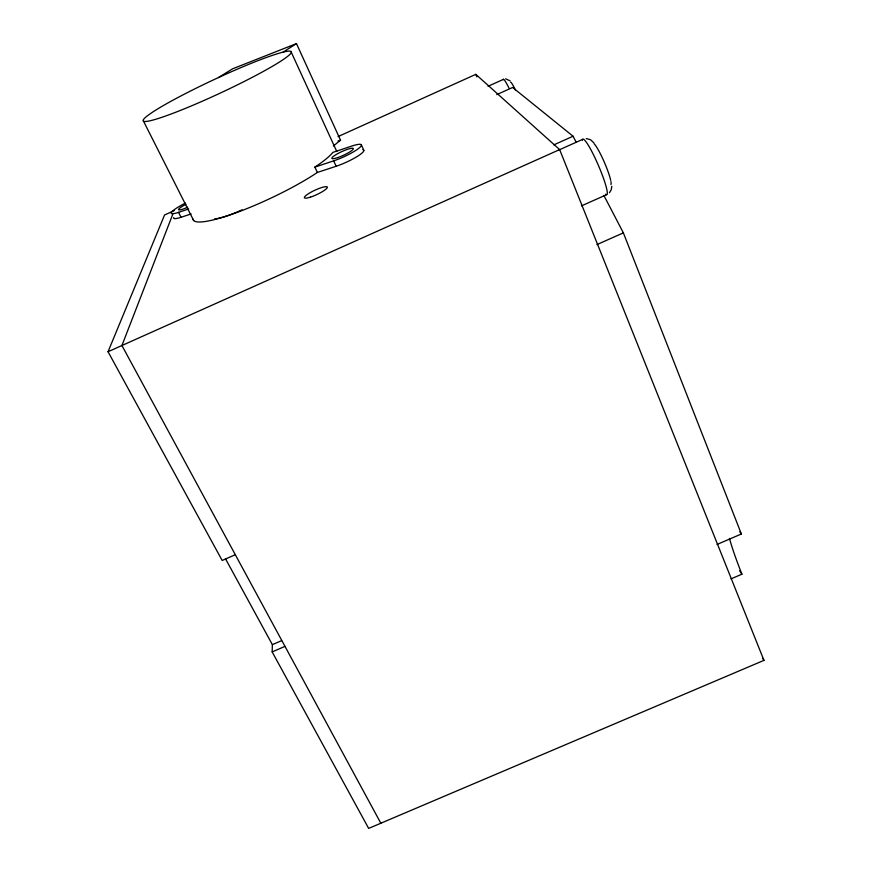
<?xml version="1.0" encoding="UTF-8"?>
<svg xmlns="http://www.w3.org/2000/svg" width="872" height="872" viewBox="0 0 872 872"><rect width="100%" height="100%" fill="white"/><g stroke="black" fill="none" stroke-linecap="round" stroke-linejoin="round"><path stroke-width="1.31" d="M338.02 136.61L475.807 74.349L559.65 149.592L763.959 660.366L368.66 828.4L272.173 651.929L272.358 644.659L225.466 558.712M611.817 186.237L611.25 189.791L609.452 192.756M172.71 214.425L121.927 345.519L380.835 823.223M235.309 554.723L222.175 560.478L108.041 351.732L164.557 214.992L174.171 210.643M333.333 146.027L340.527 140.196L296.48 43.6L232.552 68.834L218.49 77.554M362.937 149.712A20.612 3.608 -24.7 0 1 357.095 156.557A20.612 3.608 -24.7 0 1 336.156 166.258L317.353 172.449L314.149 174.574A79.526 13.374 -25.2 0 1 237.108 212.397A79.526 13.374 -25.2 0 1 193.072 219.254M314.868 167.108L317.146 165.593A79.635 13.08 -25.2 0 0 332.047 153.396L332.788 152.436L351.296 146.213A20.645 3.532 -24.7 0 1 359.242 147.946A20.645 3.532 -24.7 0 1 333.671 160.862L314.868 167.108L317.353 172.449M283.062 52.167L296.48 43.6M488.08 86.284L503.526 79.308M496.757 94.623L512.638 87.462L573.067 136.239L576.207 142.278M553.785 144.872L573.067 136.239M108.041 351.732L559.65 149.592M558.865 150.017L582.921 139.248M581.493 205.868L606.672 194.652M596.917 244.596L623.371 232.868L741.374 533.991L717.035 544.466M272.358 644.659L281.58 640.658M272.173 651.929L284.981 646.37M731.019 578.866L741.919 574.19A119.682 12.611 64.3 0 1 729.472 538.362M337.976 141.068L340.527 140.196M185.464 203.089A19.238 3.019 -25.7 0 0 171.555 212.158A19.238 3.019 -25.7 0 0 178.509 212.354L188.614 209.008M173.702 217.586A19.206 3.085 -25.7 0 0 181.016 217.292L191.11 213.967M586.224 138.55L590.497 139.727L593.876 142.812M505.607 78.829L510.044 80.791M739.63 570.811L741.919 574.19M762.51 658.066L763.959 660.366M603.871 195.426L623.371 232.868M178.509 212.354L181.016 217.292M143.499 121.154L193.671 220.529M333.671 160.862L336.156 166.258M291.237 52.146L336.777 151.488M361.411 144.97L363.82 150.333M475.807 74.349L476.842 76.867M503.242 79.701A21.974 1.984 66.9 0 1 508.954 88.018M510.502 82.208A16.481 1.559 66.9 0 1 515.439 90.045M582.463 140.218A30.149 3.837 66.7 0 1 598.573 165.811A30.149 3.837 66.7 0 1 605.593 194.162M594.115 143.749A22.618 3.008 66.7 0 1 603.228 159.74A22.618 3.008 66.7 0 1 610.705 180.362M610.945 181.605A22.618 3.008 66.7 0 1 610.891 184.504M739.805 531.855A119.682 12.611 64.3 0 1 741.374 533.991M187.698 207.209A10.987 1.722 -25.7 0 1 178.629 209.716A10.987 1.722 -25.7 0 1 185.932 204.288M242.1 209.836A35.022 6.028 -25.5 0 1 214.654 218.85M221.466 76.18L214.152 79.559A81.63 7.423 -25 0 0 144.174 121.426A81.63 7.423 -25 0 0 238.22 84.464A81.63 7.423 -25 0 0 285.068 51.688L281.7 52.505A81.63 7.423 -25 0 0 221.466 76.18M337.638 157.625A11.794 2.017 -24.7 0 0 353.334 148.611A11.794 2.017 -24.7 0 0 336.821 154.159A11.794 2.017 -24.7 0 0 337.638 157.625M310.377 197.148A12.644 2.376 -25 0 0 327.36 187.208A12.644 2.376 -25 0 0 309.822 192.875A12.644 2.376 -25 0 0 310.377 197.148"/></g></svg>
